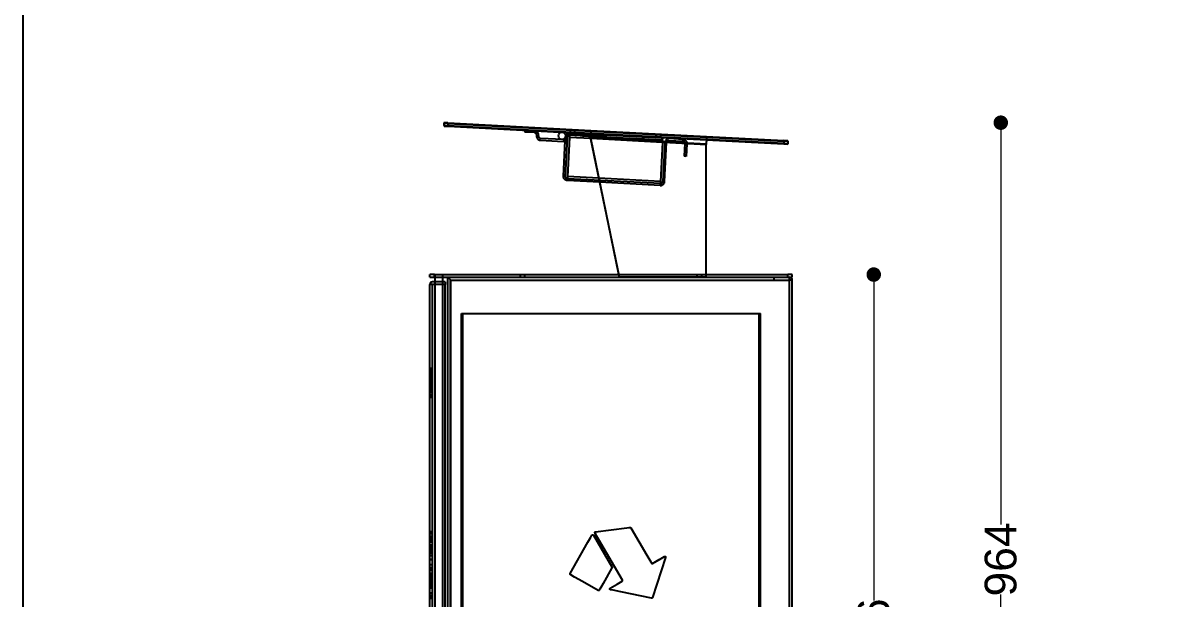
# Model space of a CAD drawing. Header units: millimetres. Extents: x 10366 to 13995, y 24552 to 29685.
# Drawn here: x 10366 to 11642, y 27668 to 28303 of the extents above; entities that cross this region are included whole.
import ezdxf

# ---------------------------------------------------------------- set-up
doc = ezdxf.new("R2010")
doc.units = ezdxf.units.MM
doc.header["$LTSCALE"] = 3
doc.layers.add('DomyÅ›lny', color=7, linetype='Continuous')
doc.styles.get("Standard").update_dxf_attribs({"font": 'arial.ttf'})
doc.dimstyles.new('MATEUSZ', dxfattribs={"dimtxt": 35, "dimasz": 16, "dimexe": 0.18, "dimexo": 0.0625, "dimgap": 0.09, "dimtad": 0, "dimdec": 0, "dimdsep": 46, "dimtxsty": 'Standard', "dimblk": 'DOT', "dimcen": 0.09, "dimse1": 1, "dimse2": 1, "dimadec": 0, "dimazin": 0, "dimtfac": 1, "dimtdec": 0, "dimtofl": 0, "dimtmove": 0, "dimatfit": 3, "dimfxl": 1, "dimtolj": 1, "dimtzin": 0, "dimlwd": 9, "dimlwe": 9, "dimarcsym": 0})

# ---------------------------------------------------------------- blocks, each defined once
blk = doc.blocks.new('_Dot')
at = {"color": 0, "linetype": 'ByBlock', "lineweight": -2}
blk.add_line((-0.5, 0), (-1, 0), dxfattribs=at)
at = {"color": 0, "linetype": 'ByBlock', "const_width": 0.5}
blk.add_lwpolyline([(-0.25, 0, 1), (0.25, 0, 1)], format="xyb", close=True, dxfattribs=at)
blk = doc.blocks.new('*D13')
at = {"color": 0, "lineweight": 9, "transparency": 16777216}
for p, q in [((11445.2, 28177.3), (11445.2, 27750.2)), ((11445.2, 27245.8), (11445.2, 27672.9))]:
    blk.add_line(p, q, dxfattribs=at)
at = {"layer": 'Defpoints', "color": 0, "transparency": 16777216}
for p in [(10830.7, 28193.3), (11215.1, 27229.8), (11445.2, 27229.8)]:
    blk.add_point(p, dxfattribs=at)
at = {"color": 0, "lineweight": 9, "transparency": 16777216, "xscale": 16, "yscale": 16, "zscale": 16}
for p, rotation in [((11445.2, 28193.3), 90), ((11445.2, 27229.8), 270)]:
    blk.add_blockref('_Dot', p, dxfattribs=dict(at, rotation=rotation))
at = {"color": 0, "transparency": 16777216, "insert": (11445.2, 27711.6), "char_height": 35, "attachment_point": 5, "rotation": 90}
blk.add_mtext('\\A1;964', dxfattribs=at)
blk = doc.blocks.new('*D18')
at = {"color": 0, "lineweight": 9, "transparency": 16777216}
for p, q in [((11305, 28009.8), (11305, 27666.4)), ((11305, 27245.8), (11305, 27589.2))]:
    blk.add_line(p, q, dxfattribs=at)
at = {"layer": 'Defpoints', "color": 0, "transparency": 16777216}
for p in [(11215.1, 28025.8), (11215.1, 27229.8), (11305, 27229.8)]:
    blk.add_point(p, dxfattribs=at)
at = {"color": 0, "lineweight": 9, "transparency": 16777216, "xscale": 16, "yscale": 16, "zscale": 16}
for p, rotation in [((11305, 28025.8), 90), ((11305, 27229.8), 270)]:
    blk.add_blockref('_Dot', p, dxfattribs=dict(at, rotation=rotation))
at = {"color": 0, "transparency": 16777216, "insert": (11305, 27627.8), "char_height": 35, "attachment_point": 5, "rotation": 90}
blk.add_mtext('\\A1;796', dxfattribs=at)

msp = doc.modelspace()

# ---------------------------------------------------------------- linework, layer by layer
msp.add_lwpolyline([(10366.2, 24552.5), (10366.2, 29684.6), (13995, 29684.6), (13995, 24552.5)], close=True)
at = {"layer": 'DomyÅ›lny'}
for p, q in [((10830.7, 28193.3), (10830.7, 28190.3)), ((10830.8, 28192.7), (10830.8, 28189.6)), ((10835.1, 28193.1), (10992.9, 28184.8)), ((10835.1, 28193.1), (10835.1, 28190.1)), ((10835.1, 28190.1), (10992.8, 28181.8)), ((10835.3, 28192.4), (10835.3, 28190.1)), ((10835.3, 28192.4), (10993.1, 28184.1)), ((10835.3, 28189.4), (10992.9, 28181.1)), ((10920.2, 28184.9), (10920.1, 28182.9)), ((10930.1, 28182.4), (10920.1, 28182.9)), ((10930.1, 28182.4), (10930.6, 28182.4)), ((10933, 28179.8), (10932.9, 28178.8)), ((10934.9, 28178.7), (10935, 28179.7)), ((10964.9, 28178.1), (10964.9, 28177.1)), ((10966.9, 28177), (10966.9, 28178)), ((10969.5, 28181.4), (10969.4, 28180.6)), ((10969.4, 28180.6), (10969.4, 28179.4)), ((10992.6, 28178.2), (10969.4, 28179.4)), ((10983.4, 28178.7), (10969.4, 28179.4)), ((10980.1, 28180.9), (10969.5, 28181.4)), ((10969.5, 28181.4), (10980.1, 28180.8)), ((10969.6, 28180.4), (10980.1, 28179.8)), ((10970.2, 28182.3), (10970.2, 28185.3)), ((10975.2, 28182.1), (10975.2, 28185.1)), ((10980.1, 28179.8), (10980.2, 28181.8)), ((10992.7, 28180.2), (10980.1, 28180.9)), ((10980.1, 28180.8), (10992.7, 28180.2)), ((10983.5, 28180.7), (10983.3, 28178.7)), ((10983.4, 28178.7), (11009.3, 28177.3)), ((11071, 28174.1), (10992.6, 28178.2)), ((11071.1, 28176.1), (10992.7, 28180.2)), ((10992.7, 28180.2), (11009.4, 28179.3)), ((10992.8, 28181.8), (11120.3, 28175.1)), ((10992.9, 28184.8), (11120.5, 28178.1)), ((10992.9, 28181.1), (11120.5, 28174.4)), ((10993.1, 28184.1), (11120.6, 28177.4)), ((10999.9, 28179.7), (10999.9, 28179.7)), ((11009.4, 28179.3), (11009.3, 28177.3)), ((11050.2, 28177.7), (11050.2, 28178.1)), ((11050.2, 28178.1), (11050.2, 28177.7)), ((11050.2, 28177.7), (11072.2, 28176.5)), ((11051.2, 28178.1), (11051.2, 28177.6)), ((11065.2, 28177.3), (11065.2, 28180.3)), ((11070.2, 28177.1), (11070.2, 28180.1)), ((11120.5, 28178.1), (11205.6, 28173.6)), ((11120.6, 28177.4), (11205.7, 28173)), ((10937.2, 28174), (10962.2, 28172.7)), ((10962.3, 28174.7), (10937.3, 28176)), ((10962.5, 28134.2), (10964.6, 28173.3)), ((10966.8, 28177.1), (10964.5, 28134.1)), ((10964.6, 28173.3), (10964.7, 28176.3)), ((10964.7, 28176.3), (10964.8, 28177.2)), ((10966.8, 28177.1), (10964.8, 28177.2)), ((10966.8, 28177.1), (10964.8, 28177.2)), ((10969.3, 28176.9), (10967, 28134)), ((10992.7, 28175.7), (10969.3, 28176.9)), ((11024.4, 28022.8), (10992.5, 28176.8)), ((10992.5, 28176.8), (11120.1, 28170.1)), ((11023.8, 28025.7), (10992.6, 28176.1)), ((10992.6, 28176.1), (11120.2, 28169.4)), ((11071.9, 28171.5), (10992.7, 28175.7)), ((11049.9, 28173.2), (11071.9, 28172)), ((11051, 28175.1), (11050.9, 28173.1)), ((11051, 28175.1), (11072, 28174)), ((11071.9, 28171.5), (11069.6, 28128.6)), ((11071.1, 28176.1), (11071, 28174.1)), ((11074.4, 28171.4), (11072.1, 28128.4)), ((11072.2, 28177), (11072.2, 28176.5)), ((11074.1, 28128.3), (11076.4, 28171.3)), ((11079, 28173.7), (11094.5, 28172.8)), ((11094.6, 28174.8), (11079.1, 28175.7)), ((11094.5, 28172.8), (11094.6, 28174.8)), ((11094.5, 28172.8), (11094.6, 28174.8)), ((11096.1, 28156.2), (11096.8, 28170.2)), ((11098.8, 28170.1), (11098.1, 28156.1)), ((11120.1, 28022.8), (11120.1, 28170.1)), ((11120.3, 28175.1), (11205.6, 28170.6)), ((11120.5, 28174.4), (11205.7, 28169.9)), ((11205.6, 28173.6), (11205.6, 28170.6)), ((11205.7, 28173), (11205.7, 28170.7)), ((11205.7, 28170.7), (11205.7, 28169.9)), ((11210.1, 28173.4), (11210.1, 28170.4)), ((11210.2, 28172.7), (11210.2, 28169.7)), ((11098.1, 28156.1), (11096.1, 28156.2)), ((10966.9, 28131.5), (10966.8, 28129.5)), ((11002.7, 28127.6), (10966.8, 28129.5)), ((11069.5, 28126.1), (10966.9, 28131.5)), ((11001.7, 28132.1), (10967, 28134)), ((11069.6, 28128.6), (11001.7, 28132.1)), ((11069.4, 28124.1), (11002.7, 28127.6)), ((11069.5, 28126.1), (11069.4, 28124.1)), ((10815.1, 28022.8), (10815.1, 28025.8)), ((10820.1, 28025.8), (11210.1, 28025.8)), ((10820.1, 28022.8), (10820.1, 28025.8)), ((10821.1, 28022.8), (10821.1, 28025.8)), ((10829.1, 28025.8), (10829.1, 28022.8)), ((10915.1, 28022.8), (10915.1, 28025.8)), ((10920.1, 28022.8), (10920.1, 28025.8)), ((11024.4, 28022.8), (11023.8, 28025.7)), ((11110.1, 28022.8), (11110.1, 28025.8)), ((11115.1, 28022.8), (11115.1, 28025.8)), ((11210.1, 28022.8), (11210.1, 28025.8)), ((11215.1, 28022.8), (11215.1, 28025.8)), ((10818.1, 28014.8), (10815.1, 28014.8)), ((10815.1, 27240.8), (10815.1, 28014.8)), ((10832.1, 28017.8), (10818.1, 28017.8)), ((10832.1, 28014.8), (10818.1, 28014.8)), ((10818.1, 27240.8), (10818.1, 28014.8)), ((10820.1, 28022.8), (11210.1, 28022.8)), ((10821.1, 28017.8), (10821.1, 28022.8)), ((10821.1, 27237.8), (10821.1, 28017.8)), ((10829.1, 28022.8), (10829.1, 28017.8)), ((10829.1, 28017.8), (10829.1, 27237.8)), ((10832.1, 28017.8), (10832.1, 28014.8)), ((10832.1, 27240.8), (10832.1, 28014.8)), ((10835.1, 27232.8), (10835.1, 28022.8)), ((10837.7, 28019.8), (11212.1, 28019.8)), ((10837.7, 27235.5), (10837.7, 28019.8)), ((10838.1, 27235.8), (10838.1, 28019.8)), ((10838.1, 28019.8), (11212.1, 28019.8)), ((11120.1, 28022.8), (11024.4, 28022.8)), ((11195.1, 28019.8), (11195.1, 28022.8)), ((11212.1, 27235.8), (11212.1, 28019.8)), ((11215.1, 27235.8), (11215.1, 28019.8)), ((10850.1, 27982.8), (11180.1, 27982.8)), ((10850.1, 27232.8), (10850.1, 27982.8)), ((10851.6, 27234.3), (10851.6, 27982.8)), ((11178.6, 27234.3), (11178.6, 27982.8)), ((11180.1, 27232.8), (11180.1, 27982.8)), ((10851.6, 27962.8), (10850.1, 27962.8)), ((11180.1, 27962.8), (11178.6, 27962.8)), ((10851.6, 27947.8), (10850.1, 27947.8)), ((11180.1, 27947.8), (11178.6, 27947.8)), ((10851.6, 27932.8), (10850.1, 27932.8)), ((11180.1, 27932.8), (11178.6, 27932.8)), ((10818.1, 27922.1), (10815.1, 27922.1)), ((10818.1, 27922.1), (10815.1, 27922.1)), ((10818.1, 27921.9), (10815.1, 27921.9)), ((10818.1, 27921.5), (10815.1, 27921.5)), ((10818.1, 27921.3), (10815.1, 27921.3)), ((10818.1, 27920.8), (10815.1, 27920.8)), ((10818.1, 27918.5), (10815.1, 27918.5)), ((10818.1, 27917.2), (10815.1, 27917.2)), ((10818.1, 27917.2), (10815.1, 27917.2)), ((10818.1, 27916.9), (10815.1, 27916.9)), ((10818.1, 27916.8), (10815.1, 27916.8)), ((10818.1, 27916.4), (10815.1, 27916.4)), ((10815.1, 27916.4), (10818.1, 27916.4)), ((10818.1, 27916.3), (10815.1, 27916.3)), ((10818.1, 27916.1), (10815.1, 27916.1)), ((10818.1, 27915.8), (10815.1, 27915.8)), ((10818.1, 27915.6), (10815.1, 27915.6)), ((10818.1, 27915.2), (10815.1, 27915.2)), ((10818.1, 27914.9), (10815.1, 27914.9)), ((10818.1, 27914.6), (10815.1, 27914.6)), ((10818.1, 27914.6), (10815.1, 27914.6)), ((10818.1, 27914.3), (10815.1, 27914.3)), ((10818.1, 27914), (10815.1, 27914)), ((10818.1, 27913.7), (10815.1, 27913.7)), ((10818.1, 27913.3), (10815.1, 27913.3)), ((10818.1, 27912.7), (10815.1, 27912.7)), ((10818.1, 27912.3), (10815.1, 27912.3)), ((10818.1, 27911.1), (10815.1, 27911.1)), ((10818.1, 27910.5), (10815.1, 27910.5)), ((10815.1, 27909.8), (10818.1, 27909.8)), ((10818.1, 27909.6), (10815.1, 27909.6)), ((10818.1, 27909.3), (10815.1, 27909.3)), ((10818.1, 27908.9), (10815.1, 27908.9)), ((10818.1, 27907.9), (10815.1, 27907.9)), ((10818.1, 27907.9), (10815.1, 27907.9)), ((10818.1, 27907.5), (10815.1, 27907.5)), ((10818.1, 27907.2), (10815.1, 27907.2)), ((10818.1, 27906.8), (10815.1, 27906.8)), ((10818.1, 27906.1), (10815.1, 27906.1)), ((10815.1, 27905.3), (10818.1, 27905.3)), ((10818.1, 27904.6), (10815.1, 27904.6)), ((10818.1, 27904.3), (10815.1, 27904.3)), ((10815.1, 27904.3), (10818.1, 27904.3)), ((10818.1, 27904), (10815.1, 27904)), ((10818.1, 27903.4), (10815.1, 27903.4)), ((10818.1, 27903.2), (10815.1, 27903.2)), ((10818.1, 27902.7), (10815.1, 27902.7)), ((10818.1, 27902.1), (10815.1, 27902.1)), ((10818.1, 27901.8), (10815.1, 27901.8)), ((10818.1, 27901.1), (10815.1, 27901.1)), ((10818.1, 27900.8), (10815.1, 27900.8)), ((10818.1, 27900.3), (10815.1, 27900.3)), ((10818.1, 27900.2), (10815.1, 27900.2)), ((10818.1, 27899.7), (10815.1, 27899.7)), ((10818.1, 27898.5), (10815.1, 27898.5)), ((10818.1, 27897.9), (10815.1, 27897.9)), ((10818.1, 27897.8), (10815.1, 27897.8)), ((10818.1, 27897.2), (10815.1, 27897.2)), ((10818.1, 27897.2), (10815.1, 27897.2)), ((10818.1, 27896.8), (10815.1, 27896.8)), ((10818.1, 27896.6), (10815.1, 27896.6)), ((10818.1, 27896.5), (10815.1, 27896.5)), ((10818.1, 27896.2), (10815.1, 27896.2)), ((10818.1, 27896), (10815.1, 27896)), ((10818.1, 27895.7), (10815.1, 27895.7)), ((10818.1, 27895.7), (10815.1, 27895.7)), ((10818.1, 27895.4), (10815.1, 27895.4)), ((10818.1, 27895.4), (10815.1, 27895.4)), ((10818.1, 27892.9), (10815.1, 27892.9)), ((10818.1, 27891.5), (10815.1, 27891.5)), ((10818.1, 27890.9), (10815.1, 27890.9)), ((10818.1, 27890.9), (10815.1, 27890.9)), ((10818.1, 27890.2), (10815.1, 27890.2)), ((10815.1, 27742.6), (10818.1, 27742.6)), ((10818.1, 27741.1), (10815.1, 27741.1)), ((10818.1, 27740.2), (10815.1, 27740.2)), ((10818.1, 27739.8), (10815.1, 27739.8)), ((10818.1, 27736.8), (10815.1, 27736.8)), ((10818.1, 27736.4), (10815.1, 27736.4)), ((10818.1, 27735.7), (10815.1, 27735.7)), ((10818.1, 27735), (10815.1, 27735)), ((10815.1, 27734.1), (10818.1, 27734.1)), ((10818.1, 27733.7), (10815.1, 27733.7)), ((10818.1, 27733.6), (10815.1, 27733.6)), ((10815.1, 27733.2), (10818.1, 27733.2)), ((10815.1, 27731.5), (10818.1, 27731.5)), ((10818.1, 27730.7), (10815.1, 27730.7)), ((10815.1, 27727.7), (10818.1, 27727.7)), ((10818.1, 27727.5), (10815.1, 27727.5)), ((10818.1, 27727.2), (10815.1, 27727.2)), ((10815.1, 27726.5), (10818.1, 27726.5)), ((10818.1, 27726.2), (10815.1, 27726.2)), ((10815.1, 27725.3), (10818.1, 27725.3)), ((10818.1, 27725.1), (10815.1, 27725.1)), ((10818.1, 27724.7), (10815.1, 27724.7)), ((10815.1, 27723.5), (10818.1, 27723.5)), ((10815.1, 27723.1), (10818.1, 27723.1)), ((10818.1, 27721.3), (10815.1, 27721.3)), ((10818.1, 27721.1), (10815.1, 27721.1)), ((10815.1, 27720.9), (10818.1, 27720.9)), ((10815.1, 27720.6), (10818.1, 27720.6)), ((10815.1, 27720.1), (10818.1, 27720.1)), ((10815.1, 27719.7), (10818.1, 27719.7)), ((10815.1, 27719), (10818.1, 27719)), ((10818.1, 27718.6), (10815.1, 27718.6)), ((10815.1, 27716.2), (10818.1, 27716.2)), ((10815.1, 27716.1), (10818.1, 27716.1)), ((10815.1, 27712), (10818.1, 27712)), ((10815.1, 27711.7), (10818.1, 27711.7)), ((10815.1, 27706.1), (10818.1, 27706.1)), ((10818.1, 27705.7), (10815.1, 27705.7)), ((10818.1, 27702.3), (10815.1, 27702.3)), ((10818.1, 27700.3), (10815.1, 27700.3)), ((10818.1, 27699.6), (10815.1, 27699.6)), ((10818.1, 27696.2), (10815.1, 27696.2)), ((10818.1, 27695.5), (10815.1, 27695.5)), ((10818.1, 27693.4), (10815.1, 27693.4)), ((10815.1, 27693), (10818.1, 27693)), ((10815.1, 27691.6), (10818.1, 27691.6)), ((10815.1, 27691), (10818.1, 27691)), ((10818.1, 27689.2), (10815.1, 27689.2)), ((10815.1, 27689.2), (10818.1, 27689.2)), ((10815.1, 27687.5), (10818.1, 27687.5)), ((10818.1, 27687), (10815.1, 27687)), ((10818.1, 27687), (10815.1, 27687)), ((10818.1, 27685.3), (10815.1, 27685.3)), ((10818.1, 27684.7), (10815.1, 27684.7)), ((10818.1, 27684.4), (10815.1, 27684.4)), ((10818.1, 27682.8), (10815.1, 27682.8)), ((10818.1, 27680.9), (10815.1, 27680.9)), ((10818.1, 27679.9), (10815.1, 27679.9)), ((10815.1, 27674.9), (10818.1, 27674.9)), ((10815.1, 27672.4), (10818.1, 27672.4)), ((10815.1, 27672), (10818.1, 27672)), ((10815.1, 27671.4), (10818.1, 27671.4)), ((10815.1, 27671.4), (10818.1, 27671.4)), ((10815.1, 27671.2), (10818.1, 27671.2)), ((10815.1, 27671), (10818.1, 27671)), ((10818.1, 27670.1), (10815.1, 27670.1)), ((10815.1, 27668.8), (10818.1, 27668.8))]:
    msp.add_line(p, q, dxfattribs=at)
for points in [[(10835.1, 28193.1, 0), (10830.7, 28193.3, 0)], [(10830.7, 28190.3, 0), (10830.7, 28190.3, 0), (10830.7, 28190.3, 0), (10830.7, 28190.3, 0), (10830.7, 28190.3, 0), (10830.7, 28190.3, 0), (10830.7, 28190.3, 0), (10830.7, 28190.3, 0), (10830.7, 28190.3, 0), (10830.7, 28190.3, 0), (10830.7, 28190.3, 0), (10830.7, 28190.3, 0), (10830.7, 28190.3, 0), (10831.1, 28190.3, 0), (10835.1, 28190.1, 0)], [(10835.3, 28192.4, 0), (10830.8, 28192.7, 0)], [(10830.8, 28189.6, 0), (10830.8, 28189.6, 0), (10830.8, 28189.6, 0), (10830.8, 28189.6, 0), (10830.8, 28189.6, 0), (10830.8, 28189.6, 0), (10830.8, 28189.6, 0), (10830.8, 28189.6, 0), (10830.8, 28189.6, 0), (10830.8, 28189.6, 0), (10830.8, 28189.6, 0), (10830.8, 28189.6, 0), (10830.9, 28189.6, 0), (10831.3, 28189.6, 0), (10835.3, 28189.4, 0)], [(10964.8, 28177.2, 0), (10964.8, 28177.6, 0), (10964.9, 28178.1, 0)], [(10964.9, 28178.1, 0), (10965.1, 28178.6, 0), (10965.3, 28179, 0)], [(10965.9, 28179.9, 0), (10966.3, 28180.3, 0), (10966.7, 28180.6, 0), (10967.1, 28180.9, 0), (10967.6, 28181.1, 0), (10968, 28181.2, 0), (10968.5, 28181.3, 0), (10969, 28181.4, 0), (10969.5, 28181.4, 0)], [(10969.4, 28179.4, 0), (10969.1, 28179.4, 0), (10968.9, 28179.4, 0), (10968.6, 28179.3, 0), (10968.4, 28179.3, 0), (10968.2, 28179.2, 0), (10968, 28179, 0), (10967.8, 28178.9, 0), (10967.6, 28178.8, 0), (10967.4, 28178.6, 0), (10967.2, 28178.4, 0), (10967.1, 28178.2, 0), (10967, 28178, 0), (10966.9, 28177.8, 0), (10966.8, 28177.5, 0), (10966.8, 28177.3, 0), (10966.8, 28177.1, 0)], [(10969.4, 28179.4, 0), (10969.4, 28179.4, 0), (10969.4, 28179.4, 0), (10969.4, 28179.4, 0), (10969.4, 28179.4, 0), (10969.4, 28179.4, 0), (10969.4, 28179.4, 0), (10969.4, 28179.4, 0), (10969.4, 28179.4, 0), (10969.4, 28179.4, 0), (10969.4, 28179.4, 0), (10969.4, 28179.4, 0), (10969.4, 28179.4, 0), (10969.4, 28179.3, 0), (10969.3, 28178.7, 0), (10969.3, 28176.9, 0)], [(10992.9, 28184.8, 0), (10992.9, 28184.8, 0), (10992.9, 28184.8, 0), (10992.9, 28184.8, 0), (10992.9, 28184.8, 0), (10992.9, 28184.8, 0), (10992.9, 28184.8, 0), (10992.9, 28184.8, 0), (10992.9, 28184.8, 0), (10992.9, 28184.8, 0), (10992.9, 28184.8, 0), (10992.9, 28184.8, 0), (10992.9, 28184.7, 0), (10992.9, 28184.2, 0), (10992.7, 28181.7, 0), (10992.5, 28176.8, 0)], [(10992.7, 28177.4, 0), (10992.6, 28176.1, 0)], [(10992.8, 28178.6, 0), (10992.7, 28177.4, 0)], [(10992.9, 28181.7, 0), (10992.8, 28178.6, 0)], [(10993.1, 28184.1, 0), (10993.1, 28184.1, 0), (10993.1, 28184.1, 0), (10993.1, 28184.1, 0), (10993.1, 28184.1, 0), (10993.1, 28184.1, 0), (10993.1, 28184.1, 0), (10993.1, 28184.1, 0), (10993.1, 28184.1, 0), (10993.1, 28184.1, 0), (10993.1, 28184.1, 0), (10993.1, 28184.1, 0), (10993.1, 28184.1, 0), (10993.1, 28184.1, 0), (10993, 28183.5, 0), (10992.9, 28181.7, 0)], [(11049.9, 28173.2, 0), (11049.9, 28173.2, 0), (11049.9, 28173.2, 0), (11049.9, 28173.2, 0), (11049.9, 28173.2, 0), (11049.9, 28173.2, 0), (11049.9, 28173.2, 0), (11049.9, 28173.2, 0), (11049.9, 28173.2, 0), (11049.9, 28173.2, 0), (11049.9, 28173.2, 0), (11049.9, 28173.2, 0), (11049.9, 28173.2, 0), (11050, 28173.3, 0), (11050, 28174.4, 0), (11050.2, 28177.7, 0)], [(11050.2, 28177.7, 0), (11050, 28174.2, 0)], [(11051.2, 28177.6, 0), (11051, 28175.1, 0)], [(11120.5, 28178.1, 0), (11120.5, 28178.1, 0), (11120.5, 28178.1, 0), (11120.5, 28178.1, 0), (11120.5, 28178.1, 0), (11120.5, 28178.1, 0), (11120.5, 28178.1, 0), (11120.5, 28178.1, 0), (11120.5, 28178.1, 0), (11120.5, 28178.1, 0), (11120.5, 28178.1, 0), (11120.5, 28178.1, 0), (11120.5, 28178, 0), (11120.5, 28177.8, 0), (11120.4, 28175.8, 0), (11120.1, 28170.1, 0)], [(11120.6, 28177.4, 0), (11120.6, 28177.4, 0), (11120.6, 28177.4, 0), (11120.6, 28177.4, 0), (11120.6, 28177.4, 0), (11120.6, 28177.4, 0), (11120.6, 28177.4, 0), (11120.6, 28177.4, 0), (11120.6, 28177.4, 0), (11120.6, 28177.4, 0), (11120.6, 28177.4, 0), (11120.6, 28177.4, 0), (11120.6, 28177.4, 0), (11120.6, 28177.4, 0), (11120.6, 28176.9, 0), (11120.5, 28175.2, 0)], [(11072, 28174, 0), (11072, 28174, 0), (11072, 28174, 0), (11072, 28174, 0), (11072, 28174, 0), (11072, 28174, 0), (11072, 28174, 0), (11072, 28174, 0), (11072, 28174, 0), (11072, 28174, 0), (11072, 28174, 0), (11072, 28174, 0), (11072, 28174, 0), (11072, 28174, 0), (11072, 28174, 0), (11072, 28174, 0), (11071.9, 28174, 0), (11071, 28174.1, 0)], [(11071.1, 28176.1, 0), (11072.1, 28176, 0)], [(11071.9, 28172, 0), (11071.9, 28172, 0), (11071.9, 28172, 0), (11071.9, 28172, 0), (11071.9, 28172, 0), (11071.9, 28172, 0), (11071.9, 28172, 0), (11071.9, 28172, 0), (11071.9, 28172, 0), (11071.9, 28172, 0), (11071.9, 28172, 0), (11071.9, 28172, 0), (11071.9, 28172.1, 0), (11071.9, 28172.2, 0), (11072, 28173.3, 0), (11072.2, 28176.5, 0)], [(11072, 28174, 0), (11072, 28174, 0), (11072, 28174, 0), (11072, 28174, 0), (11072, 28174, 0), (11072, 28174, 0), (11072, 28174, 0), (11072, 28174, 0), (11072, 28174, 0), (11072, 28174, 0), (11072, 28174, 0), (11072, 28174, 0), (11072, 28174, 0), (11072, 28174, 0), (11072, 28174, 0), (11072, 28174, 0), (11072, 28173.7, 0), (11071.9, 28171.5, 0)], [(11079.1, 28175.7, 0), (11078.6, 28175.7, 0), (11078.2, 28175.6, 0), (11077.8, 28175.5, 0), (11077.3, 28175.4, 0), (11076.9, 28175.2, 0), (11076.5, 28175, 0), (11076.2, 28174.8, 0), (11075.8, 28174.5, 0), (11075.5, 28174.2, 0), (11075.2, 28173.8, 0), (11075, 28173.5, 0), (11074.8, 28173.1, 0), (11074.6, 28172.7, 0), (11074.5, 28172.3, 0), (11074.4, 28171.8, 0), (11074.4, 28171.4, 0)], [(11076.4, 28171.3, 0), (11076.4, 28171.6, 0), (11076.5, 28171.8, 0), (11076.5, 28172, 0), (11076.6, 28172.3, 0), (11076.7, 28172.5, 0), (11076.9, 28172.7, 0), (11077, 28172.9, 0), (11077.2, 28173, 0), (11077.4, 28173.2, 0), (11077.6, 28173.3, 0), (11077.8, 28173.4, 0), (11078, 28173.5, 0), (11078.3, 28173.6, 0), (11078.5, 28173.6, 0), (11078.8, 28173.7, 0), (11079, 28173.7, 0)], [(11096.8, 28170.2, 0), (11096.8, 28170.5, 0), (11096.8, 28170.7, 0), (11096.8, 28171, 0), (11096.7, 28171.2, 0), (11096.6, 28171.4, 0), (11096.5, 28171.7, 0), (11096.3, 28171.9, 0), (11096.2, 28172, 0), (11096, 28172.2, 0), (11095.8, 28172.4, 0), (11095.6, 28172.5, 0), (11095.4, 28172.6, 0), (11095.2, 28172.7, 0), (11095, 28172.8, 0), (11094.7, 28172.8, 0), (11094.5, 28172.8, 0)], [(11094.6, 28174.8, 0), (11095, 28174.8, 0), (11095.5, 28174.7, 0), (11095.9, 28174.6, 0), (11096.3, 28174.4, 0), (11096.7, 28174.2, 0), (11097.1, 28173.9, 0), (11097.4, 28173.6, 0), (11097.7, 28173.3, 0), (11098, 28173, 0), (11098.2, 28172.6, 0), (11098.4, 28172.2, 0), (11098.6, 28171.8, 0), (11098.7, 28171.4, 0), (11098.8, 28171, 0), (11098.8, 28170.6, 0), (11098.8, 28170.1, 0)], [(11120.5, 28175.2, 0), (11120.2, 28169.4, 0)], [(11210.1, 28173.4, 0), (11210.1, 28173.4, 0), (11210.1, 28173.4, 0), (11210.1, 28173.4, 0), (11210.1, 28173.4, 0), (11210.1, 28173.4, 0), (11210.1, 28173.4, 0), (11210.1, 28173.4, 0), (11210.1, 28173.4, 0), (11210.1, 28173.4, 0), (11210.1, 28173.4, 0), (11210.1, 28173.4, 0), (11210, 28173.4, 0), (11209.6, 28173.4, 0), (11205.6, 28173.6, 0)], [(11205.6, 28170.6, 0), (11210.1, 28170.4, 0)], [(11210.2, 28172.7, 0), (11210.2, 28172.7, 0), (11210.2, 28172.7, 0), (11210.2, 28172.7, 0), (11210.2, 28172.7, 0), (11210.2, 28172.7, 0), (11210.2, 28172.7, 0), (11210.2, 28172.7, 0), (11210.2, 28172.7, 0), (11210.2, 28172.7, 0), (11210.2, 28172.7, 0), (11210.2, 28172.7, 0), (11210.1, 28172.7, 0), (11209.8, 28172.7, 0), (11205.7, 28173, 0)], [(11205.7, 28169.9, 0), (11210.2, 28169.7, 0)], [(10966.8, 28129.5, 0), (10966.3, 28129.5, 0), (10965.9, 28129.6, 0), (10965.4, 28129.8, 0), (10965, 28129.9, 0), (10964.6, 28130.1, 0), (10964.3, 28130.4, 0), (10963.9, 28130.7, 0), (10963.6, 28131, 0), (10963.4, 28131.3, 0), (10963.1, 28131.7, 0), (10962.9, 28132.1, 0), (10962.8, 28132.5, 0), (10962.6, 28132.9, 0), (10962.6, 28133.3, 0), (10962.5, 28133.8, 0), (10962.5, 28134.2, 0)], [(10964.5, 28134.1, 0), (10964.5, 28133.8, 0), (10964.5, 28133.6, 0), (10964.6, 28133.4, 0), (10964.7, 28133.1, 0), (10964.8, 28132.9, 0), (10964.9, 28132.7, 0), (10965, 28132.5, 0), (10965.2, 28132.3, 0), (10965.3, 28132.1, 0), (10965.5, 28132, 0), (10965.7, 28131.8, 0), (10965.9, 28131.7, 0), (10966.2, 28131.6, 0), (10966.4, 28131.6, 0), (10966.6, 28131.5, 0), (10966.9, 28131.5, 0)], [(10967, 28134, 0), (10966.8, 28129.5, 0)], [(11069.6, 28128.6, 0), (11069.4, 28124.1, 0)], [(11069.4, 28124.1, 0), (11069.8, 28124.1, 0), (11070.3, 28124.1, 0), (11070.7, 28124.2, 0), (11071.2, 28124.4, 0), (11071.6, 28124.5, 0), (11072, 28124.7, 0), (11072.3, 28125, 0), (11072.7, 28125.3, 0), (11073, 28125.6, 0), (11073.3, 28125.9, 0), (11073.5, 28126.3, 0), (11073.7, 28126.7, 0), (11073.9, 28127.1, 0), (11074, 28127.5, 0), (11074.1, 28127.9, 0), (11074.1, 28128.3, 0)], [(11072.1, 28128.4, 0), (11072.1, 28128.2, 0), (11072, 28128, 0), (11072, 28127.7, 0), (11071.9, 28127.5, 0), (11071.8, 28127.3, 0), (11071.6, 28127.1, 0), (11071.5, 28126.9, 0), (11071.3, 28126.7, 0), (11071.1, 28126.6, 0), (11070.9, 28126.4, 0), (11070.7, 28126.3, 0), (11070.4, 28126.2, 0), (11070.2, 28126.2, 0), (11070, 28126.1, 0), (11069.7, 28126.1, 0), (11069.5, 28126.1, 0)], [(10820.1, 28025.8, 0), (10815.1, 28025.8, 0)], [(11215.1, 28025.8, 0), (11215.1, 28025.8, 0), (11215.1, 28025.8, 0), (11215.1, 28025.8, 0), (11215.1, 28025.8, 0), (11215.1, 28025.8, 0), (11215.1, 28025.8, 0), (11215.1, 28025.8, 0), (11215.1, 28025.8, 0), (11215.1, 28025.8, 0), (11215.1, 28025.8, 0), (11215.1, 28025.8, 0), (11215.1, 28025.8, 0), (11215.1, 28025.8, 0), (11215, 28025.8, 0), (11214.9, 28025.8, 0), (11214.5, 28025.8, 0), (11210.1, 28025.8, 0)], [(10815.1, 28022.8, 0), (10815.1, 28022.8, 0), (10815.1, 28022.8, 0), (10815.1, 28022.8, 0), (10815.1, 28022.8, 0), (10815.1, 28022.8, 0), (10815.1, 28022.8, 0), (10815.1, 28022.8, 0), (10815.1, 28022.8, 0), (10815.1, 28022.8, 0), (10815.1, 28022.8, 0), (10815.1, 28022.8, 0), (10815.1, 28022.8, 0), (10815.1, 28022.8, 0), (10815.1, 28022.8, 0), (10815.2, 28022.8, 0), (10815.7, 28022.8, 0), (10820.1, 28022.8, 0)], [(10818.1, 28014.8, 0), (10815.1, 28014.8, 0)], [(10835.1, 28022.8, 0), (10835.1, 28022.8, 0), (10835.1, 28022.8, 0), (10835.1, 28022.8, 0), (10835.1, 28022.8, 0), (10835.1, 28022.8, 0), (10835.1, 28022.8, 0), (10835.1, 28022.8, 0), (10835.1, 28022.8, 0), (10835.1, 28022.8, 0), (10835.1, 28022.8, 0), (10835.1, 28022.8, 0), (10835.2, 28022.7, 0), (10836, 28021.9, 0), (10838.1, 28019.8, 0)], [(11210.1, 28022.8, 0), (11215.1, 28022.8, 0)], [(11212.1, 28019.8, 0), (11212.1, 28022.8, 0)], [(11215.1, 28019.8, 0), (11215.1, 28019.8, 0), (11215.1, 28019.8, 0), (11215.1, 28019.8, 0), (11215.1, 28019.8, 0), (11215.1, 28019.8, 0), (11215.1, 28019.8, 0), (11215.1, 28019.8, 0), (11215.1, 28019.8, 0), (11215.1, 28019.8, 0), (11215.1, 28019.8, 0), (11215.1, 28019.8, 0), (11215.1, 28019.8, 0), (11215.1, 28019.8, 0), (11215, 28019.8, 0), (11215, 28019.8, 0), (11214.7, 28019.8, 0), (11212.1, 28019.8, 0)]]:
    msp.add_polyline3d(points, dxfattribs=at)
for points in [[(11061, 27669.7, 0), (11060.9, 27669.6, 0), (11060.8, 27669.5, 0), (11060.7, 27669.4, 0), (11060.6, 27669.3, 0), (11060.5, 27669.2, 0), (11060.4, 27669.2, 0), (11060.3, 27669.1, 0), (11060.2, 27669.1, 0), (11060, 27669.1, 0), (11059.9, 27669.1, 0), (11025.8, 27676, 0), (11017.3, 27677.7, 0), (11015.2, 27678.1, 0), (11014.6, 27678.2, 0), (11014.4, 27678.3, 0), (11014.2, 27678.4, 0), (11014.1, 27678.4, 0), (11014, 27678.5, 0), (11013.9, 27678.6, 0), (11013.9, 27678.7, 0), (11013.8, 27678.8, 0), (11013.7, 27679, 0), (11013.7, 27679.1, 0), (11013.7, 27679.2, 0), (11013.7, 27679.4, 0), (11013.8, 27679.5, 0), (11013.8, 27679.6, 0), (11013.9, 27679.7, 0), (11014, 27679.8, 0), (11014.1, 27679.9, 0), (11014.2, 27680, 0), (11021.7, 27684.4, 0), (11025.4, 27686.6, 0), (11027.3, 27687.7, 0), (11027.4, 27687.8, 0), (11027.5, 27687.9, 0), (11027.6, 27688, 0), (11027.7, 27688.1, 0), (11027.7, 27688.2, 0), (11027.7, 27688.4, 0), (11027.7, 27688.5, 0), (11027.7, 27688.6, 0), (11027.7, 27688.8, 0), (11027.6, 27688.9, 0), (11010.1, 27718.9, 0), (11001.3, 27733.9, 0), (10999.1, 27737.7, 0), (10998, 27739.6, 0), (10997.5, 27740.5, 0), (10997.2, 27741, 0), (10997.2, 27741.1, 0), (10997.2, 27741.2, 0), (10997.2, 27741.4, 0), (10997.2, 27741.5, 0), (10997.2, 27741.6, 0), (10997.3, 27741.7, 0), (10997.4, 27741.9, 0), (10997.5, 27742, 0), (10997.6, 27742, 0), (10997.7, 27742.1, 0), (10997.8, 27742.2, 0), (10997.9, 27742.2, 0), (11032.5, 27746.5, 0), (11034.6, 27746.7, 0), (11035.7, 27746.9, 0), (11036, 27746.9, 0), (11036.1, 27746.9, 0), (11036.2, 27746.9, 0), (11036.4, 27746.9, 0), (11036.5, 27746.8, 0), (11036.6, 27746.8, 0), (11036.7, 27746.7, 0), (11036.8, 27746.6, 0), (11036.9, 27746.5, 0), (11054.4, 27716.5, 0), (11058.8, 27709, 0), (11059.3, 27708, 0), (11059.6, 27707.6, 0), (11059.7, 27707.5, 0), (11059.8, 27707.4, 0), (11059.9, 27707.3, 0), (11060, 27707.2, 0), (11060.1, 27707.2, 0), (11060.3, 27707.1, 0), (11060.4, 27707.1, 0), (11060.5, 27707.1, 0), (11060.7, 27707.2, 0), (11060.8, 27707.2, 0), (11068.3, 27711.6, 0), (11072.1, 27713.8, 0), (11073.9, 27714.9, 0), (11074.1, 27714.9, 0), (11074.2, 27715, 0), (11074.3, 27715, 0), (11074.5, 27715, 0), (11074.6, 27715, 0), (11074.7, 27715, 0), (11074.8, 27714.9, 0), (11075, 27714.8, 0), (11075.1, 27714.8, 0), (11075.2, 27714.7, 0), (11075.2, 27714.6, 0), (11075.3, 27714.4, 0), (11075.3, 27714.3, 0), (11075.4, 27714.2, 0), (11075.4, 27714, 0), (11075.3, 27713.9, 0), (11075.3, 27713.8, 0)], [(11061, 27669.7, 0), (11060.9, 27669.6, 0), (11060.8, 27669.5, 0), (11060.8, 27669.4, 0), (11060.7, 27669.3, 0), (11060.6, 27669.2, 0), (11060.4, 27669.2, 0), (11060.3, 27669.1, 0), (11060.2, 27669.1, 0), (11060, 27669.1, 0), (11059.9, 27669.1, 0), (11025.8, 27676, 0), (11017.3, 27677.7, 0), (11015.2, 27678.1, 0), (11014.7, 27678.2, 0), (11014.4, 27678.3, 0), (11014.3, 27678.3, 0), (11014.1, 27678.4, 0), (11014, 27678.5, 0), (11013.9, 27678.6, 0), (11013.8, 27678.7, 0), (11013.8, 27678.8, 0), (11013.7, 27679, 0), (11013.7, 27679.1, 0), (11013.7, 27679.3, 0), (11013.7, 27679.4, 0), (11013.8, 27679.5, 0), (11013.8, 27679.6, 0), (11013.9, 27679.7, 0), (11014, 27679.8, 0), (11014.1, 27679.9, 0), (11014.2, 27680, 0), (11021.7, 27684.4, 0), (11025.4, 27686.6, 0), (11027.3, 27687.7, 0), (11027.4, 27687.7, 0), (11027.5, 27687.9, 0), (11027.6, 27688, 0), (11027.7, 27688.1, 0), (11027.7, 27688.2, 0), (11027.7, 27688.4, 0), (11027.7, 27688.5, 0), (11027.7, 27688.6, 0), (11027.7, 27688.8, 0), (11027.6, 27688.9, 0), (11010.1, 27718.9, 0), (11001.3, 27733.9, 0), (10999.1, 27737.7, 0), (10998.1, 27739.5, 0), (10997.5, 27740.5, 0), (10997.4, 27740.7, 0), (10997.3, 27740.8, 0), (10997.2, 27741, 0), (10997.2, 27741.1, 0), (10997.2, 27741.3, 0), (10997.2, 27741.4, 0), (10997.2, 27741.5, 0), (10997.3, 27741.6, 0), (10997.3, 27741.8, 0), (10997.4, 27741.9, 0), (10997.5, 27742, 0), (10997.6, 27742, 0), (10997.7, 27742.1, 0), (10997.8, 27742.2, 0), (10997.9, 27742.2, 0), (10998, 27742.2, 0), (11032.5, 27746.5, 0), (11034.7, 27746.7, 0), (11035.8, 27746.9, 0), (11036, 27746.9, 0), (11036.2, 27746.9, 0), (11036.3, 27746.9, 0), (11036.5, 27746.8, 0), (11036.6, 27746.8, 0), (11036.7, 27746.7, 0), (11036.8, 27746.6, 0), (11036.9, 27746.5, 0), (11054.4, 27716.5, 0), (11058.8, 27709, 0), (11059.3, 27708, 0), (11059.6, 27707.6, 0), (11059.7, 27707.5, 0), (11059.8, 27707.4, 0), (11059.9, 27707.3, 0), (11060, 27707.2, 0), (11060.1, 27707.2, 0), (11060.2, 27707.1, 0), (11060.4, 27707.1, 0), (11060.5, 27707.1, 0), (11060.6, 27707.2, 0), (11060.8, 27707.2, 0), (11060.9, 27707.3, 0), (11068.4, 27711.6, 0), (11072.2, 27713.8, 0), (11074, 27714.9, 0), (11074.1, 27715, 0), (11074.3, 27715, 0), (11074.4, 27715, 0), (11074.5, 27715, 0), (11074.7, 27715, 0), (11074.8, 27714.9, 0), (11074.9, 27714.9, 0), (11075.1, 27714.8, 0), (11075.2, 27714.7, 0), (11075.2, 27714.6, 0), (11075.3, 27714.4, 0), (11075.3, 27714.3, 0), (11075.4, 27714.1, 0), (11075.4, 27714, 0), (11075.3, 27713.9, 0)], [(11016.1, 27703.3, 0), (11016.2, 27703.1, 0), (11016.2, 27703, 0), (11016.2, 27703, 0), (11016.2, 27702.8, 0), (11016.2, 27702.6, 0), (11016.2, 27702.5, 0), (11016.1, 27702.4, 0), (11006.3, 27685.1, 0), (11003.8, 27680.8, 0), (11002.6, 27678.7, 0), (11002, 27677.6, 0), (11001.9, 27677.5, 0), (11001.8, 27677.4, 0), (11001.6, 27677.3, 0), (11001.5, 27677.3, 0), (11001.3, 27677.2, 0), (11001.2, 27677.2, 0), (11001, 27677.3, 0), (11000.9, 27677.3, 0), (11000.7, 27677.4, 0), (10983.5, 27687.2, 0), (10974.9, 27692.1, 0), (10970.6, 27694.6, 0), (10970.3, 27694.8, 0), (10970.2, 27694.8, 0), (10970.1, 27694.9, 0), (10970, 27695, 0), (10970, 27695, 0), (10969.9, 27695.1, 0), (10969.9, 27695.2, 0), (10969.8, 27695.3, 0), (10969.8, 27695.3, 0), (10969.8, 27695.4, 0), (10969.7, 27695.6, 0), (10969.7, 27695.7, 0), (10969.8, 27695.9, 0), (10969.8, 27696, 0), (10969.9, 27696.1, 0), (10989.6, 27730.6, 0), (10992.8, 27736.2, 0), (10993.6, 27737.6, 0), (10994, 27738.3, 0), (10994.1, 27738.4, 0), (10994.1, 27738.5, 0), (10994.2, 27738.6, 0), (10994.3, 27738.6, 0), (10994.4, 27738.7, 0), (10994.4, 27738.7, 0), (10994.5, 27738.8, 0), (10994.6, 27738.8, 0), (10994.7, 27738.8, 0), (10994.8, 27738.8, 0), (10994.9, 27738.8, 0), (10995, 27738.8, 0), (10995.1, 27738.8, 0), (10995.2, 27738.7, 0), (10995.3, 27738.7, 0), (10995.4, 27738.6, 0), (10995.5, 27738.5, 0), (10995.5, 27738.5, 0), (10995.6, 27738.4, 0)]]:
    msp.add_polyline3d(points, close=True, dxfattribs=at)
msp.add_circle((10961, 28178.8), 4, dxfattribs=at)
for centre, radius, start, end in [((10930.5, 28179.9), 2.49, 356.9923, 86.9923), ((10930.5, 28179.9), 4.49, 356.9923, 86.9923), ((10930.5, 28179.9), 4.49, 68.3822, 86.9923), ((10930.5, 28179.9), 4.49, 356.9923, 68.3822), ((10937.4, 28178.5), 4.49, 176.9923, 266.9923), ((10937.4, 28178.5), 2.49, 176.9923, 266.9923), ((10969.4, 28177.9), 4.49, 86.9923, 176.9923), ((10969.4, 28177.9), 2.49, 86.9923, 176.9923), ((10962.4, 28177.2), 4.49, 266.9923, 356.9923), ((10962.4, 28177.2), 2.49, 266.9923, 356.9923), ((11051, 28174.1), 1, 86.9923, 176.9923), ((10818.1, 28014.8), 3, 90, 180), ((11212.1, 28019.8), 3, 0, 90)]:
    msp.add_arc(centre, radius, start, end, dxfattribs=at)

# ---------------------------------------------------------------- dimensions: what is measured, and where the dimension line sits
for base, p1, p2, picture, middle in [((11445.2498, 27229.7969), (10830.6542, 28193.3279), (11215.0685, 27229.7969), '*D13', (11445.2498, 27711.5624)), ((11305, 27229.8), (11215.1, 28025.8), (11215.1, 27229.8), '*D18', (11305, 27627.8))]:
    dim = msp.add_linear_dim(base=base, p1=p1, p2=p2, angle=90, dimstyle='MATEUSZ')
    dim.commit()
    dim.dimension.update_dxf_attribs({"geometry": picture, "text_midpoint": middle})

doc.saveas('drawing.dxf')
